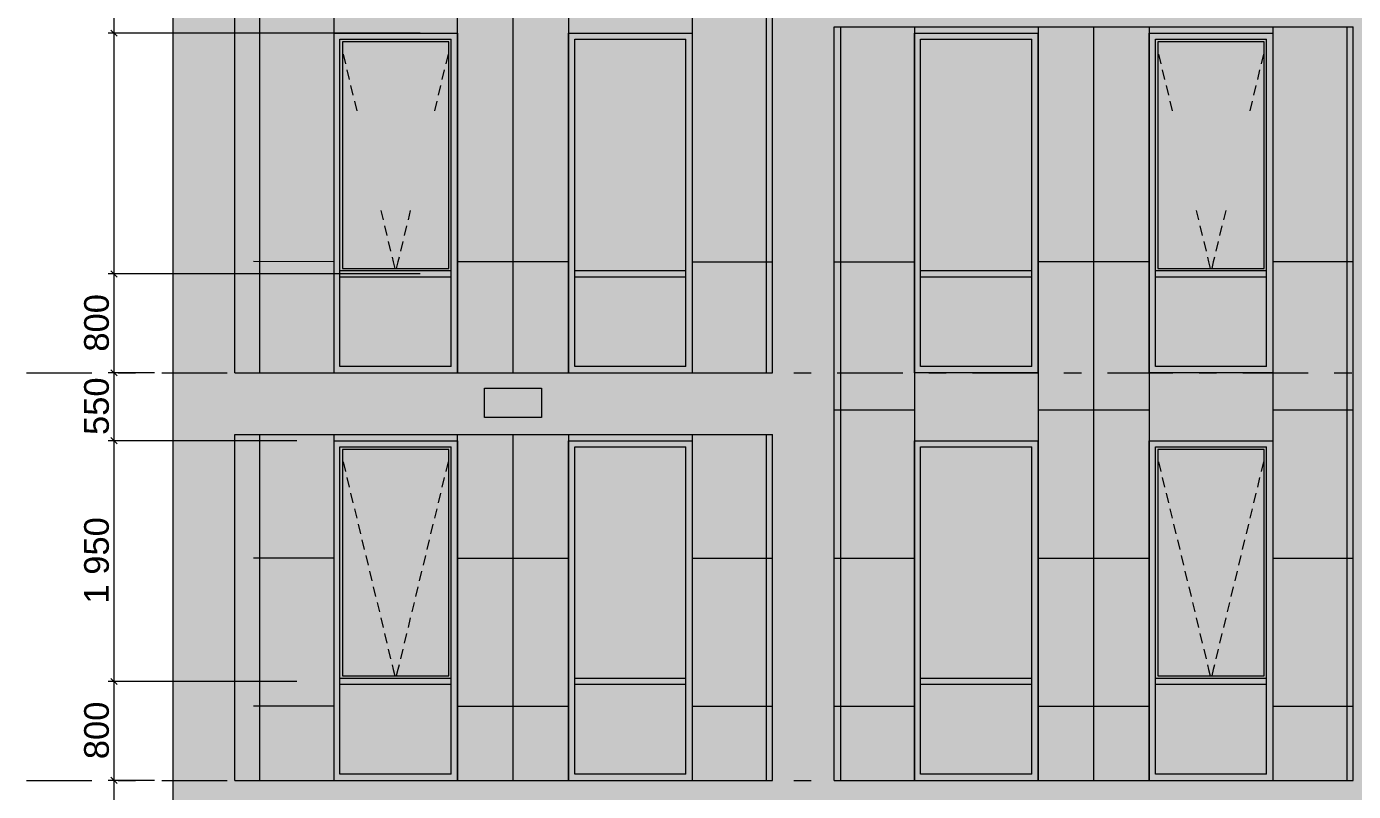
# Model space of a CAD drawing. Header units: millimetres. Extents: x 1499747 to 4230374, y -28481 to 441852.
# Drawn here: x 4020056 to 4030795, y 373938 to 380132 of the extents above; entities that cross this region are included whole.
import ezdxf

# ---------------------------------------------------------------- set-up
doc = ezdxf.new("R2010")
doc.units = ezdxf.units.MM
doc.header["$MEASUREMENT"] = 0
doc.layers.add('Чертеж и Рисунок', color=7, linetype='Continuous')
doc.styles.add('РЎР“Р•РќР•Р\xa0Р\x98Р\xa0_РЎРўР\x98Р›Р¬_2', font='')
doc.styles.get('РЎР“Р•РќР•Р\xa0Р\x98Р\xa0_РЎРўР\x98Р›Р¬_2').set_extended_font_data('GOST Common', italic=True)

msp = doc.modelspace()

# ---------------------------------------------------------------- hatches: boundary and pattern name
at = {"layer": 'Чертеж и Рисунок', "linetype": 'Continuous', "lineweight": 0, "true_color": 0xbc9a89}
for points in [[(4021241.89294, 400428.41218), (4021241.89294, 373528.37108), (4021741.89371, 373528.37108), (4021741.89371, 400428.41218)], [(4026092.23035, 399928.41141), (4026092.23035, 374028.37184), (4026592.23112, 374028.37184), (4026592.23112, 399928.41141)], [(4030792.03753, 399928.41141), (4030792.03753, 374028.37184), (4031292.0383, 374028.37184), (4031292.0383, 399928.41141)], [(4026592.23112, 380128.38116), (4030792.03753, 380128.38116), (4030792.03753, 380628.38193), (4026592.23112, 380628.38193)], [(4021741.89371, 377328.37688), (4021741.89371, 376828.37612), (4026092.23035, 376828.37612), (4026092.23035, 377328.37688)], [(4044991.95923, 374028.37184), (4021741.89371, 374028.37184), (4021741.89371, 373528.37108), (4044991.95923, 373528.37108)]]:
    msp.add_hatch(color=33, dxfattribs=at).paths.add_polyline_path(points)
at = {"layer": 'Чертеж и Рисунок', "linetype": 'Continuous', "lineweight": 0, "true_color": 0xffffff}
h = msp.add_hatch(color=7, dxfattribs=at)
h.paths.add_polyline_path([(4021741.89371, 377328.37688), (4022542.52493, 377328.37688), (4022542.52493, 380078.38107), (4023542.52649, 380078.38107), (4023542.52649, 377328.37688), (4024442.22787, 377328.37688), (4024442.22787, 380078.38107), (4025442.22934, 380078.38107), (4025442.22934, 377328.37688), (4026092.23036, 377328.37688), (4026092.23036, 383428.3862), (4021741.89371, 383428.3862)])
h.paths.add_polyline_path([(4023542.52649, 380628.38196), (4022542.52493, 380628.38196), (4022542.52493, 383378.38614), (4023542.52649, 383378.38614)], flags=0)
h.paths.add_polyline_path([(4024442.22787, 383378.38614), (4025442.22934, 383378.38614), (4025442.22934, 380628.38196), (4024442.22787, 380628.38196)], flags=0)
at = {"layer": 'Чертеж и Рисунок', "linetype": 'Continuous', "lineweight": 0, "true_color": 0x2e2e2e}
for points in [[(4022542.52493, 379728.38055), (4022592.52501, 379728.38055), (4022592.52501, 380028.38101), (4022542.52493, 380078.38109)], [(4023042.52569, 380078.38109), (4022542.52493, 380078.38109), (4022592.52501, 380028.38101), (4023042.52569, 380028.38101)], [(4023042.52569, 380078.38109), (4023042.52569, 380028.38101), (4023492.52638, 380028.38101), (4023542.52646, 380078.38109)], [(4023542.52646, 379728.38055), (4023542.52646, 380078.38109), (4023492.52638, 380028.38101), (4023492.52638, 379728.38055)], [(4024442.22783, 379728.38055), (4024492.22791, 379728.38055), (4024492.22791, 380028.38101), (4024442.22783, 380078.38109)], [(4024942.2286, 380078.38109), (4024442.22783, 380078.38109), (4024492.22791, 380028.38101), (4024942.2286, 380028.38101)], [(4024942.2286, 380078.38109), (4024942.2286, 380028.38101), (4025392.22928, 380028.38101), (4025442.22936, 380078.38109)], [(4025442.22936, 379728.38055), (4025442.22936, 380078.38109), (4025392.22928, 380028.38101), (4025392.22928, 379728.38055)], [(4027241.43211, 379728.38055), (4027291.43219, 379728.38055), (4027291.43219, 380028.38101), (4027241.43211, 380078.38109)], [(4027741.43287, 380078.38109), (4027241.43211, 380078.38109), (4027291.43219, 380028.38101), (4027741.43287, 380028.38101)], [(4027741.43287, 380078.38109), (4027741.43287, 380028.38101), (4028191.43356, 380028.38101), (4028241.43364, 380078.38109)], [(4028241.43364, 379728.38055), (4028241.43364, 380078.38109), (4028191.43356, 380028.38101), (4028191.43356, 379728.38055)], [(4029141.73501, 379728.38055), (4029191.73509, 379728.38055), (4029191.73509, 380028.38101), (4029141.73501, 380078.38109)], [(4029641.73578, 380078.38109), (4029141.73501, 380078.38109), (4029191.73509, 380028.38101), (4029641.73578, 380028.38101)], [(4029641.73578, 380078.38109), (4029641.73578, 380028.38101), (4030091.73646, 380028.38101), (4030141.73654, 380078.38109)], [(4030141.73654, 379728.38055), (4030141.73654, 380078.38109), (4030091.73646, 380028.38101), (4030091.73646, 379728.38055)], [(4022542.52493, 378328.37841), (4022592.52501, 378328.37841), (4022592.52501, 379728.38055), (4022542.52493, 379728.38055)], [(4023542.52646, 378328.37841), (4023542.52646, 379728.38055), (4023492.52638, 379728.38055), (4023492.52638, 378328.37841)], [(4024442.22783, 378328.37841), (4024492.22791, 378328.37841), (4024492.22791, 379728.38055), (4024442.22783, 379728.38055)], [(4025442.22936, 378328.37841), (4025442.22936, 379728.38055), (4025392.22928, 379728.38055), (4025392.22928, 378328.37841)], [(4027241.43211, 378328.37841), (4027291.43219, 378328.37841), (4027291.43219, 379728.38055), (4027241.43211, 379728.38055)], [(4028241.43364, 378328.37841), (4028241.43364, 379728.38055), (4028191.43356, 379728.38055), (4028191.43356, 378328.37841)], [(4029141.73501, 378328.37841), (4029191.73509, 378328.37841), (4029191.73509, 379728.38055), (4029141.73501, 379728.38055)], [(4030141.73654, 378328.37841), (4030141.73654, 379728.38055), (4030091.73646, 379728.38055), (4030091.73646, 378328.37841)], [(4022542.52493, 378128.37811), (4022592.52501, 378128.37811), (4022592.52501, 378328.37841), (4022542.52493, 378328.37841)], [(4023542.52646, 378128.37811), (4023542.52646, 378328.37841), (4023492.52638, 378328.37841), (4023492.52638, 378128.37811)], [(4024442.22783, 378128.37811), (4024492.22791, 378128.37811), (4024492.22791, 378328.37841), (4024442.22783, 378328.37841)], [(4025442.22936, 378128.37811), (4025442.22936, 378328.37841), (4025392.22928, 378328.37841), (4025392.22928, 378128.37811)], [(4027241.43211, 378128.37811), (4027291.43219, 378128.37811), (4027291.43219, 378328.37841), (4027241.43211, 378328.37841)], [(4028241.43364, 378128.37811), (4028241.43364, 378328.37841), (4028191.43356, 378328.37841), (4028191.43356, 378128.37811)], [(4029141.73501, 378128.37811), (4029191.73509, 378128.37811), (4029191.73509, 378328.37841), (4029141.73501, 378328.37841)], [(4030141.73654, 378128.37811), (4030141.73654, 378328.37841), (4030091.73646, 378328.37841), (4030091.73646, 378128.37811)], [(4022542.52493, 378128.37811), (4022542.52493, 377328.37688), (4022592.52501, 377378.37696), (4022592.52501, 378128.37811)], [(4022592.52501, 378103.37807), (4023042.52569, 378103.37807), (4023042.52569, 378153.37814), (4022592.52501, 378153.37814)], [(4023042.52569, 378153.37814), (4023042.52569, 378103.37807), (4023492.52638, 378103.37807), (4023492.52638, 378153.37814)], [(4023542.52646, 378128.37811), (4023492.52638, 378128.37811), (4023492.52638, 377378.37696), (4023542.52646, 377328.37688)], [(4024442.22783, 378128.37811), (4024442.22783, 377328.37688), (4024492.22791, 377378.37696), (4024492.22791, 378128.37811)], [(4024492.22791, 378103.37807), (4024942.2286, 378103.37807), (4024942.2286, 378153.37814), (4024492.22791, 378153.37814)], [(4024942.2286, 378153.37814), (4024942.2286, 378103.37807), (4025392.22928, 378103.37807), (4025392.22928, 378153.37814)], [(4025442.22936, 378128.37811), (4025392.22928, 378128.37811), (4025392.22928, 377378.37696), (4025442.22936, 377328.37688)], [(4027241.43211, 378128.37811), (4027241.43211, 377328.37688), (4027291.43219, 377378.37696), (4027291.43219, 378128.37811)], [(4027291.43219, 378103.37807), (4027741.43287, 378103.37807), (4027741.43287, 378153.37814), (4027291.43219, 378153.37814)], [(4027741.43287, 378153.37814), (4027741.43287, 378103.37807), (4028191.43356, 378103.37807), (4028191.43356, 378153.37814)], [(4028241.43364, 378128.37811), (4028191.43356, 378128.37811), (4028191.43356, 377378.37696), (4028241.43364, 377328.37688)], [(4029141.73501, 378128.37811), (4029141.73501, 377328.37688), (4029191.73509, 377378.37696), (4029191.73509, 378128.37811)], [(4029191.73509, 378103.37807), (4029641.73578, 378103.37807), (4029641.73578, 378153.37814), (4029191.73509, 378153.37814)], [(4029641.73578, 378153.37814), (4029641.73578, 378103.37807), (4030091.73646, 378103.37807), (4030091.73646, 378153.37814)], [(4030141.73654, 378128.37811), (4030091.73646, 378128.37811), (4030091.73646, 377378.37696), (4030141.73654, 377328.37688)], [(4023042.52569, 377328.37688), (4023042.52569, 377378.37696), (4022592.52501, 377378.37696), (4022542.52493, 377328.37688)], [(4023042.52569, 377328.37688), (4023542.52646, 377328.37688), (4023492.52638, 377378.37696), (4023042.52569, 377378.37696)], [(4024942.2286, 377328.37688), (4024942.2286, 377378.37696), (4024492.22791, 377378.37696), (4024442.22783, 377328.37688)], [(4024942.2286, 377328.37688), (4025442.22936, 377328.37688), (4025392.22928, 377378.37696), (4024942.2286, 377378.37696)], [(4027741.43287, 377328.37688), (4027741.43287, 377378.37696), (4027291.43219, 377378.37696), (4027241.43211, 377328.37688)], [(4027741.43287, 377328.37688), (4028241.43364, 377328.37688), (4028191.43356, 377378.37696), (4027741.43287, 377378.37696)], [(4029641.73578, 377328.37688), (4029641.73578, 377378.37696), (4029191.73509, 377378.37696), (4029141.73501, 377328.37688)], [(4029641.73578, 377328.37688), (4030141.73654, 377328.37688), (4030091.73646, 377378.37696), (4029641.73578, 377378.37696)], [(4022542.52493, 376428.37551), (4022592.52501, 376428.37551), (4022592.52501, 376728.37597), (4022542.52493, 376778.37604)], [(4023042.52569, 376778.37604), (4022542.52493, 376778.37604), (4022592.52501, 376728.37597), (4023042.52569, 376728.37597)], [(4023042.52569, 376778.37604), (4023042.52569, 376728.37597), (4023492.52638, 376728.37597), (4023542.52646, 376778.37604)], [(4023542.52646, 376428.37551), (4023542.52646, 376778.37604), (4023492.52638, 376728.37597), (4023492.52638, 376428.37551)], [(4024442.22783, 376428.37551), (4024492.22791, 376428.37551), (4024492.22791, 376728.37597), (4024442.22783, 376778.37604)], [(4024942.2286, 376778.37604), (4024442.22783, 376778.37604), (4024492.22791, 376728.37597), (4024942.2286, 376728.37597)], [(4024942.2286, 376778.37604), (4024942.2286, 376728.37597), (4025392.22928, 376728.37597), (4025442.22936, 376778.37604)], [(4025442.22936, 376428.37551), (4025442.22936, 376778.37604), (4025392.22928, 376728.37597), (4025392.22928, 376428.37551)], [(4027241.43211, 376428.37551), (4027291.43219, 376428.37551), (4027291.43219, 376728.37597), (4027241.43211, 376778.37604)], [(4027741.43287, 376778.37604), (4027241.43211, 376778.37604), (4027291.43219, 376728.37597), (4027741.43287, 376728.37597)], [(4027741.43287, 376778.37604), (4027741.43287, 376728.37597), (4028191.43356, 376728.37597), (4028241.43364, 376778.37604)], [(4028241.43364, 376428.37551), (4028241.43364, 376778.37604), (4028191.43356, 376728.37597), (4028191.43356, 376428.37551)], [(4029141.73501, 376428.37551), (4029191.73509, 376428.37551), (4029191.73509, 376728.37597), (4029141.73501, 376778.37604)], [(4029641.73578, 376778.37604), (4029141.73501, 376778.37604), (4029191.73509, 376728.37597), (4029641.73578, 376728.37597)], [(4029641.73578, 376778.37604), (4029641.73578, 376728.37597), (4030091.73646, 376728.37597), (4030141.73654, 376778.37604)], [(4030141.73654, 376428.37551), (4030141.73654, 376778.37604), (4030091.73646, 376728.37597), (4030091.73646, 376428.37551)], [(4022542.52493, 375028.37337), (4022592.52501, 375028.37337), (4022592.52501, 376428.37551), (4022542.52493, 376428.37551)], [(4023542.52646, 375028.37337), (4023542.52646, 376428.37551), (4023492.52638, 376428.37551), (4023492.52638, 375028.37337)], [(4024442.22783, 375028.37337), (4024492.22791, 375028.37337), (4024492.22791, 376428.37551), (4024442.22783, 376428.37551)], [(4025442.22936, 375028.37337), (4025442.22936, 376428.37551), (4025392.22928, 376428.37551), (4025392.22928, 375028.37337)], [(4027241.43211, 375028.37337), (4027291.43219, 375028.37337), (4027291.43219, 376428.37551), (4027241.43211, 376428.37551)], [(4028241.43364, 375028.37337), (4028241.43364, 376428.37551), (4028191.43356, 376428.37551), (4028191.43356, 375028.37337)], [(4029141.73501, 375028.37337), (4029191.73509, 375028.37337), (4029191.73509, 376428.37551), (4029141.73501, 376428.37551)], [(4030141.73654, 375028.37337), (4030141.73654, 376428.37551), (4030091.73646, 376428.37551), (4030091.73646, 375028.37337)], [(4022542.52493, 374828.37307), (4022592.52501, 374828.37307), (4022592.52501, 375028.37337), (4022542.52493, 375028.37337)], [(4023542.52646, 374828.37307), (4023542.52646, 375028.37337), (4023492.52638, 375028.37337), (4023492.52638, 374828.37307)], [(4024442.22783, 374828.37307), (4024492.22791, 374828.37307), (4024492.22791, 375028.37337), (4024442.22783, 375028.37337)], [(4025442.22936, 374828.37307), (4025442.22936, 375028.37337), (4025392.22928, 375028.37337), (4025392.22928, 374828.37307)], [(4027241.43211, 374828.37307), (4027291.43219, 374828.37307), (4027291.43219, 375028.37337), (4027241.43211, 375028.37337)], [(4028241.43364, 374828.37307), (4028241.43364, 375028.37337), (4028191.43356, 375028.37337), (4028191.43356, 374828.37307)], [(4029141.73501, 374828.37307), (4029191.73509, 374828.37307), (4029191.73509, 375028.37337), (4029141.73501, 375028.37337)], [(4030141.73654, 374828.37307), (4030141.73654, 375028.37337), (4030091.73646, 375028.37337), (4030091.73646, 374828.37307)], [(4022542.52493, 374828.37307), (4022542.52493, 374028.37184), (4022592.52501, 374078.37192), (4022592.52501, 374828.37307)], [(4022592.52501, 374803.37303), (4023042.52569, 374803.37303), (4023042.52569, 374853.3731), (4022592.52501, 374853.3731)], [(4023042.52569, 374853.3731), (4023042.52569, 374803.37303), (4023492.52638, 374803.37303), (4023492.52638, 374853.3731)], [(4023542.52646, 374828.37307), (4023492.52638, 374828.37307), (4023492.52638, 374078.37192), (4023542.52646, 374028.37184)], [(4024442.22783, 374828.37307), (4024442.22783, 374028.37184), (4024492.22791, 374078.37192), (4024492.22791, 374828.37307)], [(4024492.22791, 374803.37303), (4024942.2286, 374803.37303), (4024942.2286, 374853.3731), (4024492.22791, 374853.3731)], [(4024942.2286, 374853.3731), (4024942.2286, 374803.37303), (4025392.22928, 374803.37303), (4025392.22928, 374853.3731)], [(4025442.22936, 374828.37307), (4025392.22928, 374828.37307), (4025392.22928, 374078.37192), (4025442.22936, 374028.37184)], [(4027241.43211, 374828.37307), (4027241.43211, 374028.37184), (4027291.43219, 374078.37192), (4027291.43219, 374828.37307)], [(4027291.43219, 374803.37303), (4027741.43287, 374803.37303), (4027741.43287, 374853.3731), (4027291.43219, 374853.3731)], [(4027741.43287, 374853.3731), (4027741.43287, 374803.37303), (4028191.43356, 374803.37303), (4028191.43356, 374853.3731)], [(4028241.43364, 374828.37307), (4028191.43356, 374828.37307), (4028191.43356, 374078.37192), (4028241.43364, 374028.37184)], [(4029141.73501, 374828.37307), (4029141.73501, 374028.37184), (4029191.73509, 374078.37192), (4029191.73509, 374828.37307)], [(4029191.73509, 374803.37303), (4029641.73578, 374803.37303), (4029641.73578, 374853.3731), (4029191.73509, 374853.3731)], [(4029641.73578, 374853.3731), (4029641.73578, 374803.37303), (4030091.73646, 374803.37303), (4030091.73646, 374853.3731)], [(4030141.73654, 374828.37307), (4030091.73646, 374828.37307), (4030091.73646, 374078.37192), (4030141.73654, 374028.37184)], [(4023042.52569, 374028.37184), (4023042.52569, 374078.37192), (4022592.52501, 374078.37192), (4022542.52493, 374028.37184)], [(4023042.52569, 374028.37184), (4023542.52646, 374028.37184), (4023492.52638, 374078.37192), (4023042.52569, 374078.37192)], [(4024942.2286, 374028.37184), (4024942.2286, 374078.37192), (4024492.22791, 374078.37192), (4024442.22783, 374028.37184)], [(4024942.2286, 374028.37184), (4025442.22936, 374028.37184), (4025392.22928, 374078.37192), (4024942.2286, 374078.37192)], [(4027741.43287, 374028.37184), (4027741.43287, 374078.37192), (4027291.43219, 374078.37192), (4027241.43211, 374028.37184)], [(4027741.43287, 374028.37184), (4028241.43364, 374028.37184), (4028191.43356, 374078.37192), (4027741.43287, 374078.37192)], [(4029641.73578, 374028.37184), (4029641.73578, 374078.37192), (4029191.73509, 374078.37192), (4029141.73501, 374028.37184)], [(4029641.73578, 374028.37184), (4030141.73654, 374028.37184), (4030091.73646, 374078.37192), (4029641.73578, 374078.37192)]]:
    msp.add_hatch(color=250, dxfattribs=at).paths.add_polyline_path(points)
at = {"layer": 'Чертеж и Рисунок', "linetype": 'Continuous', "lineweight": 0, "true_color": 0xffffff}
h = msp.add_hatch(color=7, dxfattribs=at)
h.paths.add_polyline_path([(4026592.23112, 374028.37184), (4027241.43215, 374028.37184), (4027241.43215, 376778.37602), (4028241.43362, 376778.37602), (4028241.43362, 374028.37184), (4029141.73502, 374028.37184), (4029141.73502, 376778.37602), (4030141.73658, 376778.37602), (4030141.73658, 374028.37184), (4030792.03756, 374028.37184), (4030792.03756, 380128.38116), (4026592.23112, 380128.38116)])
h.paths.add_polyline_path([(4027241.43215, 380078.3811), (4028241.43362, 380078.3811), (4028241.43362, 377328.37692), (4027241.43215, 377328.37692)], flags=0)
h.paths.add_polyline_path([(4029141.73502, 377328.37692), (4029141.73502, 380078.3811), (4030141.73658, 380078.3811), (4030141.73658, 377328.37692)], flags=0)
at = {"layer": 'Чертеж и Рисунок', "linetype": 'Continuous', "lineweight": 0, "true_color": 0xf7fdff}
for points in [[(4022592.52501, 378153.37814), (4022612.52504, 378173.37818), (4022612.52504, 380008.38098), (4022592.52501, 380028.38101)], [(4023492.52638, 380028.38101), (4022592.52501, 380028.38101), (4022612.52504, 380008.38098), (4023472.52635, 380008.38098)], [(4023492.52638, 378153.37814), (4023492.52638, 380028.38101), (4023472.52635, 380008.38098), (4023472.52635, 378173.37818)], [(4029191.73509, 378153.37814), (4029211.73512, 378173.37818), (4029211.73512, 380008.38098), (4029191.73509, 380028.38101)], [(4030091.73646, 380028.38101), (4029191.73509, 380028.38101), (4029211.73512, 380008.38098), (4030071.73643, 380008.38098)], [(4030091.73646, 378153.37814), (4030091.73646, 380028.38101), (4030071.73643, 380008.38098), (4030071.73643, 378173.37818)], [(4023492.52638, 378153.37814), (4023472.52635, 378173.37818), (4022612.52504, 378173.37818), (4022592.52501, 378153.37814)], [(4029211.73512, 378173.37818), (4029191.73509, 378153.37814), (4030091.73646, 378153.37814), (4030071.73643, 378173.37818)], [(4022592.52501, 374853.3731), (4022612.52504, 374873.37313), (4022612.52504, 376708.37594), (4022592.52501, 376728.37597)], [(4023492.52638, 376728.37597), (4022592.52501, 376728.37597), (4022612.52504, 376708.37594), (4023472.52635, 376708.37594)], [(4023492.52638, 374853.3731), (4023492.52638, 376728.37597), (4023472.52635, 376708.37594), (4023472.52635, 374873.37313)], [(4029191.73509, 374853.3731), (4029211.73512, 374873.37313), (4029211.73512, 376708.37594), (4029191.73509, 376728.37597)], [(4029191.73509, 376728.37597), (4029211.73512, 376708.37594), (4030071.73643, 376708.37594), (4030091.73646, 376728.37597)], [(4030091.73646, 374853.3731), (4030091.73646, 376728.37597), (4030071.73643, 376708.37594), (4030071.73643, 374873.37313)], [(4023492.52638, 374853.3731), (4023472.52635, 374873.37313), (4022612.52504, 374873.37313), (4022592.52501, 374853.3731)], [(4029191.73509, 374853.3731), (4030091.73646, 374853.3731), (4030071.73643, 374873.37313), (4029211.73512, 374873.37313)]]:
    msp.add_hatch(color=7, dxfattribs=at).paths.add_polyline_path(points)
at = {"layer": 'Чертеж и Рисунок', "linetype": 'Continuous', "lineweight": 0, "true_color": 0x84adf9}
for points in [[(4022612.52504, 378173.37818), (4023472.52635, 378173.37818), (4023472.52635, 380008.38098), (4022612.52504, 380008.38098)], [(4024492.22791, 380028.38101), (4024492.22791, 378153.37814), (4025392.22928, 378153.37814), (4025392.22928, 380028.38101)], [(4027291.43219, 378153.37814), (4028191.43356, 378153.37814), (4028191.43356, 378328.37841), (4028191.43356, 380028.38101), (4027291.43219, 380028.38101)], [(4029211.73512, 380008.38098), (4029211.73512, 378173.37818), (4030071.73643, 378173.37818), (4030071.73643, 380008.38098)], [(4022592.52501, 378103.37807), (4022592.52501, 377378.37696), (4023492.52638, 377378.37696), (4023492.52638, 378103.37807)], [(4024492.22791, 378103.37807), (4024492.22791, 377378.37696), (4025392.22928, 377378.37696), (4025392.22928, 378103.37807)], [(4027291.43219, 378103.37807), (4027291.43219, 377378.37696), (4028191.43356, 377378.37696), (4028191.43356, 378103.37807)], [(4029191.73509, 378103.37807), (4029191.73509, 377378.37696), (4030091.73646, 377378.37696), (4030091.73646, 378103.37807)], [(4024492.22791, 376728.37597), (4024492.22791, 374853.3731), (4025392.22928, 374853.3731), (4025392.22928, 376728.37597)], [(4027291.43219, 374853.3731), (4028191.43356, 374853.3731), (4028191.43356, 375028.37337), (4028191.43356, 376728.37597), (4027291.43219, 376728.37597)], [(4022612.52504, 374873.37313), (4023472.52635, 374873.37313), (4023472.52635, 376708.37594), (4022612.52504, 376708.37594)], [(4029211.73512, 376708.37594), (4029211.73512, 374873.37313), (4030071.73643, 374873.37313), (4030071.73643, 376708.37594)], [(4022592.52501, 374803.37303), (4022592.52501, 374078.37192), (4023492.52638, 374078.37192), (4023492.52638, 374803.37303)], [(4024492.22791, 374803.37303), (4024492.22791, 374078.37192), (4025392.22928, 374078.37192), (4025392.22928, 374803.37303)], [(4027291.43219, 374803.37303), (4027291.43219, 374078.37192), (4028191.43356, 374078.37192), (4028191.43356, 374803.37303)], [(4029191.73509, 374078.37192), (4030091.73646, 374078.37192), (4030091.73646, 374803.37303), (4029191.73509, 374803.37303)]]:
    msp.add_hatch(color=161, dxfattribs=at).paths.add_polyline_path(points)
at = {"layer": 'Чертеж и Рисунок', "linetype": 'Continuous', "lineweight": 0, "true_color": 0xffffff}
msp.add_hatch(color=7, dxfattribs=at).paths.add_polyline_path([(4021741.89371, 374028.37184), (4022542.52493, 374028.37184), (4022542.52493, 376778.37604), (4023542.52646, 376778.37604), (4023542.52646, 374028.37184), (4024442.22783, 374028.37184), (4024442.22783, 376778.37604), (4025442.22936, 376778.37604), (4025442.22936, 374028.37184), (4026092.23035, 374028.37184), (4026092.23035, 376828.37612), (4021741.89371, 376828.37612)])

# ---------------------------------------------------------------- linework, layer by layer
at = {"layer": 'Чертеж и Рисунок', "color": 7, "linetype": 'Continuous', "lineweight": 5}
for points in [[(4021241.89294, 373528.37108), (4021241.89294, 400428.41218)], [(4021741.89371, 377328.37688), (4021741.89371, 383428.3862)], [(4026092.23035, 377328.37688), (4026092.23035, 383428.3862)], [(4020763.94221, 380078.38109), (4020763.94221, 380628.38193)], [(4023242.526, 380078.38109), (4020717.06214, 380078.38109)], [(4020738.94217, 380103.38112), (4020788.94225, 380053.38105)], [(4020763.94221, 378128.37811), (4020763.94221, 380078.38109)], [(4022542.52493, 380078.38109), (4023542.52646, 380078.38109)], [(4023542.52646, 380078.38109), (4023542.52646, 377328.37688)], [(4024442.22783, 380078.38109), (4025442.22936, 380078.38109)], [(4024442.22783, 377328.37688), (4024442.22783, 380078.38109)], [(4025442.22936, 380078.38109), (4025442.22936, 377328.37688)], [(4026592.23112, 374028.37184), (4026592.23112, 380128.38116)], [(4026592.23112, 380128.38116), (4030792.03753, 380128.38116)], [(4027241.43211, 377328.37688), (4027241.43211, 380078.38109)], [(4027241.43211, 380078.38109), (4028241.43364, 380078.38109)], [(4028241.43364, 380078.38109), (4028241.43364, 377328.37688)], [(4029141.73501, 380078.38109), (4030141.73654, 380078.38109)], [(4029141.73501, 377328.37688), (4029141.73501, 380078.38109)], [(4030792.03753, 374028.37184), (4030792.03753, 380128.38116)], [(4022592.52501, 379728.38055), (4022592.52501, 380028.38101)], [(4022592.52501, 380028.38101), (4023042.52569, 380028.38101)], [(4022612.52504, 380008.38098), (4022612.52504, 378173.37818)], [(4023472.52635, 380008.38098), (4022612.52504, 380008.38098)], [(4023042.52569, 380028.38101), (4023492.52638, 380028.38101)], [(4023472.52635, 378173.37818), (4023472.52635, 380008.38098)], [(4023492.52638, 379728.38055), (4023492.52638, 380028.38101)], [(4024492.22791, 379728.38055), (4024492.22791, 380028.38101)], [(4024492.22791, 380028.38101), (4024942.2286, 380028.38101)], [(4024942.2286, 380028.38101), (4025392.22928, 380028.38101)], [(4025392.22928, 379728.38055), (4025392.22928, 380028.38101)], [(4027291.43219, 379728.38055), (4027291.43219, 380028.38101)], [(4027291.43219, 380028.38101), (4027741.43287, 380028.38101)], [(4027741.43287, 380028.38101), (4028191.43356, 380028.38101)], [(4028191.43356, 379728.38055), (4028191.43356, 380028.38101)], [(4029191.73509, 379728.38055), (4029191.73509, 380028.38101)], [(4029191.73509, 380028.38101), (4029641.73578, 380028.38101)], [(4029211.73512, 380008.38098), (4029211.73512, 378173.37818)], [(4030071.73643, 380008.38098), (4029211.73512, 380008.38098)], [(4029641.73578, 380028.38101), (4030091.73646, 380028.38101)], [(4030071.73643, 378173.37818), (4030071.73643, 380008.38098)], [(4030091.73646, 379728.38055), (4030091.73646, 380028.38101)], [(4022592.52501, 378328.37841), (4022592.52501, 379728.38055)], [(4023492.52638, 378328.37841), (4023492.52638, 379728.38055)], [(4024492.22791, 378328.37841), (4024492.22791, 379728.38055)], [(4025392.22928, 378328.37841), (4025392.22928, 379728.38055)], [(4027291.43219, 378328.37841), (4027291.43219, 379728.38055)], [(4028191.43356, 378328.37841), (4028191.43356, 379728.38055)], [(4029191.73509, 378328.37841), (4029191.73509, 379728.38055)], [(4030091.73646, 378328.37841), (4030091.73646, 379728.38055)], [(4022592.52501, 378153.37814), (4022592.52501, 378328.37841)], [(4023492.52638, 378153.37814), (4023492.52638, 378328.37841)], [(4024492.22791, 378153.37814), (4024492.22791, 378328.37841)], [(4025392.22928, 378153.37814), (4025392.22928, 378328.37841)], [(4027291.43219, 378153.37814), (4027291.43219, 378328.37841)], [(4028191.43356, 378153.37814), (4028191.43356, 378328.37841)], [(4029191.73509, 378153.37814), (4029191.73509, 378328.37841)], [(4030091.73646, 378153.37814), (4030091.73646, 378328.37841)], [(4023242.526, 378128.37811), (4020717.06214, 378128.37811)], [(4020738.94217, 378153.37814), (4020788.94225, 378103.37807)], [(4020763.94221, 377328.37688), (4020763.94221, 378128.37811)], [(4022592.52501, 378128.37811), (4022592.52501, 378153.37814)], [(4023042.52569, 378153.37814), (4022592.52501, 378153.37814)], [(4022592.52501, 378103.37807), (4022592.52501, 378128.37811)], [(4022612.52504, 378173.37818), (4023472.52635, 378173.37818)], [(4023492.52638, 378153.37814), (4023042.52569, 378153.37814)], [(4023492.52638, 378128.37811), (4023492.52638, 378153.37814)], [(4023492.52638, 378103.37807), (4023492.52638, 378128.37811)], [(4024492.22791, 378128.37811), (4024492.22791, 378153.37814)], [(4024942.2286, 378153.37814), (4024492.22791, 378153.37814)], [(4024492.22791, 378103.37807), (4024492.22791, 378128.37811)], [(4025392.22928, 378153.37814), (4024942.2286, 378153.37814)], [(4025392.22928, 378128.37811), (4025392.22928, 378153.37814)], [(4025392.22928, 378103.37807), (4025392.22928, 378128.37811)], [(4027291.43219, 378128.37811), (4027291.43219, 378153.37814)], [(4027741.43287, 378153.37814), (4027291.43219, 378153.37814)], [(4027291.43219, 378103.37807), (4027291.43219, 378128.37811)], [(4028191.43356, 378153.37814), (4027741.43287, 378153.37814)], [(4028191.43356, 378128.37811), (4028191.43356, 378153.37814)], [(4028191.43356, 378103.37807), (4028191.43356, 378128.37811)], [(4029191.73509, 378128.37811), (4029191.73509, 378153.37814)], [(4029641.73578, 378153.37814), (4029191.73509, 378153.37814)], [(4029191.73509, 378103.37807), (4029191.73509, 378128.37811)], [(4029211.73512, 378173.37818), (4030071.73643, 378173.37818)], [(4030091.73646, 378153.37814), (4029641.73578, 378153.37814)], [(4030091.73646, 378128.37811), (4030091.73646, 378153.37814)], [(4030091.73646, 378103.37807), (4030091.73646, 378128.37811)], [(4022592.52501, 377378.37696), (4022592.52501, 378103.37807)], [(4023042.52569, 378103.37807), (4022592.52501, 378103.37807)], [(4023492.52638, 378103.37807), (4023042.52569, 378103.37807)], [(4023492.52638, 377378.37696), (4023492.52638, 378103.37807)], [(4024492.22791, 377378.37696), (4024492.22791, 378103.37807)], [(4024942.2286, 378103.37807), (4024492.22791, 378103.37807)], [(4025392.22928, 378103.37807), (4024942.2286, 378103.37807)], [(4025392.22928, 377378.37696), (4025392.22928, 378103.37807)], [(4027291.43219, 377378.37696), (4027291.43219, 378103.37807)], [(4027741.43287, 378103.37807), (4027291.43219, 378103.37807)], [(4028191.43356, 378103.37807), (4027741.43287, 378103.37807)], [(4028191.43356, 377378.37696), (4028191.43356, 378103.37807)], [(4029191.73509, 377378.37696), (4029191.73509, 378103.37807)], [(4029641.73578, 378103.37807), (4029191.73509, 378103.37807)], [(4030091.73646, 378103.37807), (4029641.73578, 378103.37807)], [(4030091.73646, 377378.37696), (4030091.73646, 378103.37807)], [(4023042.52569, 377378.37696), (4022592.52501, 377378.37696)], [(4023492.52638, 377378.37696), (4023042.52569, 377378.37696)], [(4024942.2286, 377378.37696), (4024492.22791, 377378.37696)], [(4025392.22928, 377378.37696), (4024942.2286, 377378.37696)], [(4027741.43287, 377378.37696), (4027291.43219, 377378.37696)], [(4028191.43356, 377378.37696), (4027741.43287, 377378.37696)], [(4029641.73578, 377378.37696), (4029191.73509, 377378.37696)], [(4030091.73646, 377378.37696), (4029641.73578, 377378.37696)], [(4021091.89271, 377328.37688), (4020717.06214, 377328.37688)], [(4020738.94217, 377353.37692), (4020788.94225, 377303.37685)], [(4020763.94221, 376778.37604), (4020763.94221, 377328.37688)], [(4021741.89371, 377328.37688), (4026092.23035, 377328.37688)], [(4028241.43364, 377328.37688), (4027241.43211, 377328.37688)], [(4030141.73654, 377328.37688), (4029141.73501, 377328.37688)], [(4023762.72679, 376967.07633), (4023762.72679, 377202.87669)], [(4023762.72679, 377202.87669), (4024224.6275, 377202.87669)], [(4024224.6275, 377202.87669), (4024224.6275, 376967.07633)], [(4024224.6275, 376967.07633), (4023762.72679, 376967.07633)], [(4021741.89371, 374028.37184), (4021741.89371, 376828.37612)], [(4021741.89371, 376828.37612), (4026092.23035, 376828.37612)], [(4026092.23035, 374028.37184), (4026092.23035, 376828.37612)], [(4022242.50447, 376778.37604), (4020717.06214, 376778.37604)], [(4020738.94217, 376803.37608), (4020788.94225, 376753.37601)], [(4020763.94221, 374828.37307), (4020763.94221, 376778.37604)], [(4022542.52493, 376778.37604), (4023542.52646, 376778.37604)], [(4022592.52501, 376428.37551), (4022592.52501, 376728.37597)], [(4022592.52501, 376728.37597), (4023042.52569, 376728.37597)], [(4023042.52569, 376728.37597), (4023492.52638, 376728.37597)], [(4023492.52638, 376428.37551), (4023492.52638, 376728.37597)], [(4023542.52646, 376778.37604), (4023542.52646, 374028.37184)], [(4024442.22783, 374028.37184), (4024442.22783, 376778.37604)], [(4024442.22783, 376778.37604), (4025442.22936, 376778.37604)], [(4024492.22791, 376428.37551), (4024492.22791, 376728.37597)], [(4024492.22791, 376728.37597), (4024942.2286, 376728.37597)], [(4024942.2286, 376728.37597), (4025392.22928, 376728.37597)], [(4025392.22928, 376428.37551), (4025392.22928, 376728.37597)], [(4025442.22936, 376778.37604), (4025442.22936, 374028.37184)], [(4027241.43211, 374028.37184), (4027241.43211, 376778.37604)], [(4027241.43211, 376778.37604), (4028241.43364, 376778.37604)], [(4027291.43219, 376428.37551), (4027291.43219, 376728.37597)], [(4027291.43219, 376728.37597), (4027741.43287, 376728.37597)], [(4027741.43287, 376728.37597), (4028191.43356, 376728.37597)], [(4028191.43356, 376428.37551), (4028191.43356, 376728.37597)], [(4028241.43364, 376778.37604), (4028241.43364, 374028.37184)], [(4029141.73501, 374028.37184), (4029141.73501, 376778.37604)], [(4029141.73501, 376778.37604), (4030141.73654, 376778.37604)], [(4029191.73509, 376428.37551), (4029191.73509, 376728.37597)], [(4029191.73509, 376728.37597), (4029641.73578, 376728.37597)], [(4029641.73578, 376728.37597), (4030091.73646, 376728.37597)], [(4030091.73646, 376428.37551), (4030091.73646, 376728.37597)], [(4022612.52504, 376708.37594), (4022612.52504, 374873.37313)], [(4023472.52635, 376708.37594), (4022612.52504, 376708.37594)], [(4023472.52635, 374873.37313), (4023472.52635, 376708.37594)], [(4029211.73512, 376708.37594), (4029211.73512, 374873.37313)], [(4030071.73643, 376708.37594), (4029211.73512, 376708.37594)], [(4030071.73643, 374873.37313), (4030071.73643, 376708.37594)], [(4022592.52501, 375028.37337), (4022592.52501, 376428.37551)], [(4023492.52638, 375028.37337), (4023492.52638, 376428.37551)], [(4024492.22791, 375028.37337), (4024492.22791, 376428.37551)], [(4025392.22928, 375028.37337), (4025392.22928, 376428.37551)], [(4027291.43219, 375028.37337), (4027291.43219, 376428.37551)], [(4028191.43356, 375028.37337), (4028191.43356, 376428.37551)], [(4029191.73509, 375028.37337), (4029191.73509, 376428.37551)], [(4030091.73646, 375028.37337), (4030091.73646, 376428.37551)], [(4022592.52501, 374853.3731), (4022592.52501, 375028.37337)], [(4023492.52638, 374853.3731), (4023492.52638, 375028.37337)], [(4024492.22791, 374853.3731), (4024492.22791, 375028.37337)], [(4025392.22928, 374853.3731), (4025392.22928, 375028.37337)], [(4027291.43219, 374853.3731), (4027291.43219, 375028.37337)], [(4028191.43356, 374853.3731), (4028191.43356, 375028.37337)], [(4029191.73509, 374853.3731), (4029191.73509, 375028.37337)], [(4030091.73646, 374853.3731), (4030091.73646, 375028.37337)], [(4022242.50447, 374828.37307), (4020717.06214, 374828.37307)], [(4020738.94217, 374853.3731), (4020788.94225, 374803.37303)], [(4020763.94221, 374028.37184), (4020763.94221, 374828.37307)], [(4022592.52501, 374828.37307), (4022592.52501, 374853.3731)], [(4023042.52569, 374853.3731), (4022592.52501, 374853.3731)], [(4022592.52501, 374803.37303), (4022592.52501, 374828.37307)], [(4022592.52501, 374078.37192), (4022592.52501, 374803.37303)], [(4023042.52569, 374803.37303), (4022592.52501, 374803.37303)], [(4022612.52504, 374873.37313), (4023472.52635, 374873.37313)], [(4023492.52638, 374853.3731), (4023042.52569, 374853.3731)], [(4023492.52638, 374803.37303), (4023042.52569, 374803.37303)], [(4023492.52638, 374828.37307), (4023492.52638, 374853.3731)], [(4023492.52638, 374803.37303), (4023492.52638, 374828.37307)], [(4023492.52638, 374078.37192), (4023492.52638, 374803.37303)], [(4024492.22791, 374828.37307), (4024492.22791, 374853.3731)], [(4024942.2286, 374853.3731), (4024492.22791, 374853.3731)], [(4024492.22791, 374803.37303), (4024492.22791, 374828.37307)], [(4024492.22791, 374078.37192), (4024492.22791, 374803.37303)], [(4024942.2286, 374803.37303), (4024492.22791, 374803.37303)], [(4025392.22928, 374853.3731), (4024942.2286, 374853.3731)], [(4025392.22928, 374803.37303), (4024942.2286, 374803.37303)], [(4025392.22928, 374828.37307), (4025392.22928, 374853.3731)], [(4025392.22928, 374803.37303), (4025392.22928, 374828.37307)], [(4025392.22928, 374078.37192), (4025392.22928, 374803.37303)], [(4027291.43219, 374828.37307), (4027291.43219, 374853.3731)], [(4027741.43287, 374853.3731), (4027291.43219, 374853.3731)], [(4027291.43219, 374803.37303), (4027291.43219, 374828.37307)], [(4027291.43219, 374078.37192), (4027291.43219, 374803.37303)], [(4027741.43287, 374803.37303), (4027291.43219, 374803.37303)], [(4028191.43356, 374853.3731), (4027741.43287, 374853.3731)], [(4028191.43356, 374803.37303), (4027741.43287, 374803.37303)], [(4028191.43356, 374828.37307), (4028191.43356, 374853.3731)], [(4028191.43356, 374803.37303), (4028191.43356, 374828.37307)], [(4028191.43356, 374078.37192), (4028191.43356, 374803.37303)], [(4029191.73509, 374828.37307), (4029191.73509, 374853.3731)], [(4029641.73578, 374853.3731), (4029191.73509, 374853.3731)], [(4029191.73509, 374803.37303), (4029191.73509, 374828.37307)], [(4029191.73509, 374078.37192), (4029191.73509, 374803.37303)], [(4029641.73578, 374803.37303), (4029191.73509, 374803.37303)], [(4029211.73512, 374873.37313), (4030071.73643, 374873.37313)], [(4030091.73646, 374853.3731), (4029641.73578, 374853.3731)], [(4030091.73646, 374803.37303), (4029641.73578, 374803.37303)], [(4030091.73646, 374828.37307), (4030091.73646, 374853.3731)], [(4030091.73646, 374803.37303), (4030091.73646, 374828.37307)], [(4030091.73646, 374078.37192), (4030091.73646, 374803.37303)], [(4020738.94217, 374053.37188), (4020788.94225, 374003.3718)], [(4023042.52569, 374078.37192), (4022592.52501, 374078.37192)], [(4023492.52638, 374078.37192), (4023042.52569, 374078.37192)], [(4024942.2286, 374078.37192), (4024492.22791, 374078.37192)], [(4025392.22928, 374078.37192), (4024942.2286, 374078.37192)], [(4027741.43287, 374078.37192), (4027291.43219, 374078.37192)], [(4028191.43356, 374078.37192), (4027741.43287, 374078.37192)], [(4029641.73578, 374078.37192), (4029191.73509, 374078.37192)], [(4030091.73646, 374078.37192), (4029641.73578, 374078.37192)], [(4021091.89271, 374028.37184), (4020717.06214, 374028.37184)], [(4020763.94221, 373028.37032), (4020763.94221, 374028.37184)], [(4021741.89371, 374028.37184), (4026092.23035, 374028.37184)], [(4026592.23112, 374028.37184), (4030792.03753, 374028.37184)]]:
    msp.add_lwpolyline(points, dxfattribs=at)
at = {"layer": 'Чертеж и Рисунок', "color": 253, "linetype": 'Continuous', "lineweight": 5, "true_color": 0xaaaaaa}
for points in [[(4021941.89401, 383428.3862), (4021941.89401, 377328.37688)], [(4023992.12715, 383428.3862), (4023992.12715, 377328.37688)], [(4026042.53028, 383428.3862), (4026042.53028, 377328.37688)], [(4022542.52493, 380628.38193), (4022542.52493, 380078.38109)], [(4023541.92646, 380628.38193), (4023541.92646, 380078.38109)], [(4024442.52783, 380628.38193), (4024442.52783, 380078.38109)], [(4025441.92936, 380628.38193), (4025441.92936, 380078.38109)], [(4022542.52493, 380078.38109), (4022542.52493, 377328.37688)], [(4023541.92646, 380078.38109), (4023541.92646, 377328.37688)], [(4024442.52783, 380078.38109), (4024442.52783, 377328.37688)], [(4025441.92936, 380078.38109), (4025441.92936, 377328.37688)], [(4026642.53119, 380128.38116), (4026642.53119, 374028.37184)], [(4027242.53211, 380128.38116), (4027242.53211, 380078.38109)], [(4027242.53211, 380078.38109), (4027242.53211, 377328.37688)], [(4028241.93364, 380128.38116), (4028241.93364, 374028.37184)], [(4028692.03433, 380128.38116), (4028692.03433, 374028.37184)], [(4029142.33501, 380128.38116), (4029142.33501, 380078.38109)], [(4029142.33501, 380078.38109), (4029142.33501, 377328.37688)], [(4030141.73654, 380128.38116), (4030141.73654, 380078.38109)], [(4030141.73654, 380078.38109), (4030141.73654, 377328.37688)], [(4030742.33746, 380128.38116), (4030742.33746, 374028.37184)], [(4022542.52493, 378227.97826), (4021891.89394, 378228.17826)], [(4023542.52646, 378228.17826), (4024442.22783, 378228.17826)], [(4025441.92936, 378227.97826), (4025442.22936, 378227.97826)], [(4025442.22936, 378227.97826), (4026092.23035, 378227.97826)], [(4026592.23112, 378227.97826), (4027241.43211, 378227.97826)], [(4027241.43211, 378227.97826), (4027242.53211, 378227.97826)], [(4028241.93364, 378228.17826), (4029141.63501, 378228.17826)], [(4030141.73654, 378228.17826), (4030792.03753, 378228.17826)], [(4027242.53211, 377328.37688), (4027242.53211, 376778.37604)], [(4029142.33501, 377328.37688), (4029142.33501, 376778.37604)], [(4030141.73654, 377328.37688), (4030141.73654, 376778.37604)], [(4026592.23112, 377027.97643), (4027242.53211, 377027.97643)], [(4028241.93364, 377028.17643), (4029141.63501, 377028.17643)], [(4030141.73654, 377028.17643), (4030792.03753, 377028.17643)], [(4021941.89401, 376828.37612), (4021941.89401, 374028.37184)], [(4022542.52493, 376828.37612), (4022542.52493, 376778.37604)], [(4023541.92646, 376828.37612), (4023541.92646, 376778.37604)], [(4023992.12715, 376828.37612), (4023992.12715, 374028.37184)], [(4024442.52783, 376828.37612), (4024442.52783, 376778.37604)], [(4025441.92936, 376828.37612), (4025441.92936, 376778.37604)], [(4026042.53028, 376828.37612), (4026042.53028, 374028.37184)], [(4022542.52493, 376778.37604), (4022542.52493, 374028.37184)], [(4023541.92646, 376778.37604), (4023541.92646, 374028.37184)], [(4024442.52783, 376778.37604), (4024442.52783, 374028.37184)], [(4025441.92936, 376778.37604), (4025441.92936, 374028.37184)], [(4027242.53211, 376778.37604), (4027242.53211, 374028.37184)], [(4029142.33501, 376778.37604), (4029142.33501, 374028.37184)], [(4030141.73654, 376778.37604), (4030141.73654, 374028.37184)], [(4022542.52493, 375827.97459), (4021891.89394, 375828.17459)], [(4023542.52646, 375828.17459), (4024442.22783, 375828.17459)], [(4025441.92936, 375827.97459), (4025442.22936, 375827.97459)], [(4025442.22936, 375827.97459), (4026092.23035, 375827.97459)], [(4026592.23112, 375827.97459), (4027241.43211, 375827.97459)], [(4027241.43211, 375827.97459), (4027242.53211, 375827.97459)], [(4028241.93364, 375828.17459), (4029141.63501, 375828.17459)], [(4030141.73654, 375828.17459), (4030792.03753, 375828.17459)], [(4022542.52493, 374627.97276), (4021891.89394, 374628.17276)], [(4023542.52646, 374628.17276), (4024442.22783, 374628.17276)], [(4025441.92936, 374627.97276), (4025442.22936, 374627.97276)], [(4025442.22936, 374627.97276), (4026092.23035, 374627.97276)], [(4026592.23112, 374627.97276), (4027241.43211, 374627.97276)], [(4027241.43211, 374627.97276), (4027242.53211, 374627.97276)], [(4028241.93364, 374628.17276), (4029141.63501, 374628.17276)], [(4030141.73654, 374628.17276), (4030792.03753, 374628.17276)]]:
    msp.add_lwpolyline(points, dxfattribs=at)
at = {"layer": 'Чертеж и Рисунок', "color": 23, "linetype": 'Continuous', "lineweight": 5, "true_color": 0xbf8080}
for points in [[(4022618.02505, 379907.08082), (4022636.82507, 379829.28071)], [(4023467.02634, 379907.08082), (4023448.22631, 379829.28071)], [(4029217.23513, 379907.08082), (4029235.93516, 379829.28071)], [(4030066.23642, 379907.08082), (4030047.4364, 379829.28071)], [(4022648.52509, 379780.68063), (4022667.32512, 379702.88051)], [(4023436.5263, 379780.68063), (4023417.72627, 379702.88051)], [(4029247.73517, 379780.68063), (4029266.4352, 379702.88051)], [(4030035.63638, 379780.68063), (4030016.93635, 379702.88051)], [(4022679.02514, 379654.28044), (4022697.82517, 379576.58032)], [(4023406.02625, 379654.28044), (4023387.22622, 379576.58032)], [(4029278.23522, 379654.28044), (4029296.93525, 379576.58032)], [(4030005.13633, 379654.28044), (4029986.4363, 379576.58032)], [(4022709.52519, 379527.98024), (4022728.32521, 379450.18013)], [(4023375.5262, 379527.98024), (4023356.72617, 379450.18013)], [(4029308.73527, 379527.98024), (4029327.4353, 379450.18013)], [(4029974.63629, 379527.98024), (4029955.93626, 379450.18013)], [(4022923.02551, 378643.37889), (4022941.82554, 378565.57877)], [(4023161.92588, 378643.37889), (4023143.22585, 378565.57877)], [(4029522.23559, 378643.37889), (4029541.03562, 378565.57877)], [(4029761.13596, 378643.37889), (4029742.33593, 378565.57877)], [(4022953.52556, 378516.9787), (4022972.32559, 378439.17858)], [(4023131.42583, 378516.9787), (4023112.7258, 378439.17858)], [(4029552.73564, 378516.9787), (4029571.53567, 378439.17858)], [(4029730.63591, 378516.9787), (4029711.83588, 378439.17858)], [(4022984.0256, 378390.57851), (4023002.82563, 378312.87839)], [(4023100.92578, 378390.57851), (4023082.22575, 378312.87839)], [(4029583.23569, 378390.57851), (4029602.03572, 378312.87839)], [(4029700.13587, 378390.57851), (4029681.33584, 378312.87839)], [(4023014.52565, 378264.27831), (4023023.72567, 378226.17826)], [(4023023.72567, 378226.17826), (4023036.42568, 378173.37818)], [(4023061.22572, 378226.17826), (4023048.5257, 378173.37818)], [(4023070.42574, 378264.27831), (4023061.22572, 378226.17826)], [(4029613.73573, 378264.27831), (4029622.93575, 378226.17826)], [(4029622.93575, 378226.17826), (4029635.63577, 378173.37818)], [(4029660.4358, 378226.17826), (4029647.73579, 378173.37818)], [(4029669.63582, 378264.27831), (4029660.4358, 378226.17826)], [(4022618.02505, 376607.07578), (4022636.82507, 376529.27566)], [(4023467.02634, 376607.07578), (4023448.22631, 376529.27566)], [(4029217.23513, 376607.07578), (4029235.93516, 376529.27566)], [(4030066.23642, 376607.07578), (4030047.4364, 376529.27566)], [(4022648.52509, 376480.67559), (4022667.32512, 376402.87547)], [(4023436.5263, 376480.67559), (4023417.72627, 376402.87547)], [(4029247.73517, 376480.67559), (4029266.4352, 376402.87547)], [(4030035.63638, 376480.67559), (4030016.93635, 376402.87547)], [(4022679.02514, 376354.2754), (4022697.82517, 376276.57528)], [(4023406.02625, 376354.2754), (4023387.22622, 376276.57528)], [(4029278.23522, 376354.2754), (4029296.93525, 376276.57528)], [(4030005.13633, 376354.2754), (4029986.4363, 376276.57528)], [(4022709.52519, 376227.9752), (4022728.32521, 376150.17508)], [(4023375.5262, 376227.9752), (4023356.72617, 376150.17508)], [(4029308.73527, 376227.9752), (4029327.4353, 376150.17508)], [(4029974.63629, 376227.9752), (4029955.93626, 376150.17508)], [(4022740.02523, 376101.57501), (4022758.82526, 376023.77489)], [(4023345.02616, 376101.57501), (4023326.22613, 376023.77489)], [(4029339.23531, 376101.57501), (4029357.93534, 376023.77489)], [(4029944.13624, 376101.57501), (4029925.43621, 376023.77489)], [(4022770.52528, 375975.17482), (4022789.32531, 375897.4747)], [(4023314.52611, 375975.17482), (4023295.72608, 375897.4747)], [(4029369.73536, 375975.17482), (4029388.43539, 375897.4747)], [(4029913.63619, 375975.17482), (4029894.93616, 375897.4747)], [(4022801.02533, 375848.77462), (4022819.82535, 375771.07451)], [(4023284.02606, 375848.77462), (4023265.22603, 375771.07451)], [(4029400.23541, 375848.77462), (4029418.93544, 375771.07451)], [(4029883.13615, 375848.77462), (4029864.43612, 375771.07451)], [(4022831.52537, 375722.47443), (4022850.3254, 375644.67431)], [(4023253.52602, 375722.47443), (4023234.72599, 375644.67431)], [(4029430.73545, 375722.47443), (4029449.53548, 375644.67431)], [(4029852.6361, 375722.47443), (4029833.93607, 375644.67431)], [(4022862.02542, 375596.07424), (4022880.82545, 375518.27412)], [(4023222.92597, 375596.07424), (4023204.22594, 375518.27412)], [(4029461.2355, 375596.07424), (4029480.03553, 375518.27412)], [(4029822.13605, 375596.07424), (4029803.43602, 375518.27412)], [(4022892.52547, 375469.67404), (4022911.32549, 375391.97393)], [(4023192.42592, 375469.67404), (4023173.72589, 375391.97393)], [(4029491.73555, 375469.67404), (4029510.53558, 375391.97393)], [(4029791.63601, 375469.67404), (4029772.93598, 375391.97393)], [(4022923.02551, 375343.37385), (4022941.82554, 375265.57373)], [(4023161.92588, 375343.37385), (4023143.22585, 375265.57373)], [(4029522.23559, 375343.37385), (4029541.03562, 375265.57373)], [(4029761.13596, 375343.37385), (4029742.33593, 375265.57373)], [(4022953.52556, 375216.97366), (4022972.32559, 375139.17354)], [(4023131.42583, 375216.97366), (4023112.7258, 375139.17354)], [(4029552.73564, 375216.97366), (4029571.53567, 375139.17354)], [(4029730.63591, 375216.97366), (4029711.83588, 375139.17354)], [(4022984.0256, 375090.57347), (4023002.82563, 375012.87335)], [(4023100.92578, 375090.57347), (4023082.22575, 375012.87335)], [(4029583.23569, 375090.57347), (4029602.03572, 375012.87335)], [(4029700.13587, 375090.57347), (4029681.33584, 375012.87335)], [(4023014.52565, 374964.27327), (4023023.72567, 374926.17321)], [(4023023.72567, 374926.17321), (4023036.42568, 374873.37313)], [(4023061.22572, 374926.17321), (4023048.5257, 374873.37313)], [(4023070.42574, 374964.27327), (4023061.22572, 374926.17321)], [(4029613.73573, 374964.27327), (4029622.93575, 374926.17321)], [(4029622.93575, 374926.17321), (4029635.63577, 374873.37313)], [(4029660.4358, 374926.17321), (4029647.73579, 374873.37313)], [(4029669.63582, 374964.27327), (4029660.4358, 374926.17321)]]:
    msp.add_lwpolyline(points, dxfattribs=at)
at = {"layer": 'Чертеж и Рисунок', "color": 1, "linetype": 'Continuous', "lineweight": 0}
for points in [[(4020056.02113, 377328.37688), (4020585.19194, 377328.37688)], [(4020796.85226, 377328.37688), (4020937.96248, 377328.37688)], [(4021149.6328, 377328.37688), (4021678.80361, 377328.37688)], [(4021890.46393, 377328.37688), (4022031.58415, 377328.37688)], [(4022243.24447, 377328.37688), (4022772.42528, 377328.37688)], [(4022984.12561, 377328.37688), (4023125.22582, 377328.37688)], [(4023336.82614, 377328.37688), (4023866.02695, 377328.37688)], [(4024077.72728, 377328.37688), (4024218.82749, 377328.37688)], [(4024430.42781, 377328.37688), (4024959.62862, 377328.37688)], [(4025171.32895, 377328.37688), (4025312.42916, 377328.37688)], [(4025524.12949, 377328.37688), (4026053.23029, 377328.37688)], [(4026264.93062, 377328.37688), (4026406.03083, 377328.37688)], [(4026617.73116, 377328.37688), (4027146.83196, 377328.37688)], [(4027358.53229, 377328.37688), (4027499.6325, 377328.37688)], [(4027711.33283, 377328.37688), (4028240.43364, 377328.37688)], [(4028452.13396, 377328.37688), (4028593.23417, 377328.37688)], [(4028804.9345, 377328.37688), (4029334.13531, 377328.37688)], [(4029545.73563, 377328.37688), (4029686.83585, 377328.37688)], [(4029898.53617, 377328.37688), (4030427.73698, 377328.37688)], [(4030639.3373, 377328.37688), (4030780.43752, 377328.37688)], [(4020056.02113, 374028.37184), (4020585.19194, 374028.37184)], [(4020796.85226, 374028.37184), (4020937.96248, 374028.37184)], [(4021149.6328, 374028.37184), (4021678.80361, 374028.37184)], [(4021890.46393, 374028.37184), (4022031.58415, 374028.37184)], [(4022243.24447, 374028.37184), (4022772.42528, 374028.37184)], [(4022984.12561, 374028.37184), (4023125.22582, 374028.37184)], [(4023336.82614, 374028.37184), (4023866.02695, 374028.37184)], [(4024077.72728, 374028.37184), (4024218.82749, 374028.37184)], [(4024430.42781, 374028.37184), (4024959.62862, 374028.37184)], [(4025171.32895, 374028.37184), (4025312.42916, 374028.37184)], [(4025524.12949, 374028.37184), (4026053.23029, 374028.37184)], [(4026264.93062, 374028.37184), (4026406.03083, 374028.37184)], [(4026617.73116, 374028.37184), (4027146.83196, 374028.37184)], [(4027358.53229, 374028.37184), (4027499.6325, 374028.37184)], [(4027711.33283, 374028.37184), (4028240.43364, 374028.37184)], [(4028452.13396, 374028.37184), (4028593.23417, 374028.37184)], [(4028804.9345, 374028.37184), (4029334.13531, 374028.37184)], [(4029545.73563, 374028.37184), (4029686.83585, 374028.37184)], [(4029898.53617, 374028.37184), (4030427.73698, 374028.37184)], [(4030639.3373, 374028.37184), (4030780.43752, 374028.37184)]]:
    msp.add_lwpolyline(points, dxfattribs=at)

# ---------------------------------------------------------------- texts
at = {"layer": 'Чертеж и Рисунок', "color": 7, "linetype": 'Continuous', "lineweight": 15, "char_height": 200.0004799, "attachment_point": 7, "rotation": 90, "style": 'РЎР“Р•РќР•Р\xa0Р\x98Р\xa0_РЎРўР\x98Р›Р¬_2'}
for s, insert in [('\\A1;{\\pql;\\fArial|b0|i0|c204|p0;\\W1.000000;800}', (4020724.83308, 377499.58588)), ('\\A1;{\\pql;\\fArial|b0|i0|c204|p0;\\W1.000000;550}', (4020724.83308, 376824.72365)), ('\\A1;{\\pql;\\fArial|b0|i0|c204|p0;\\W1.000000;1 950}', (4020724.83308, 375460.17417)), ('\\A1;{\\pql;\\fArial|b0|i0|c204|p0;\\W1.000000;800}', (4020724.83308, 374199.69684))]:
    msp.add_mtext(s, dxfattribs=dict(at, insert=insert))

doc.saveas('drawing.dxf')
